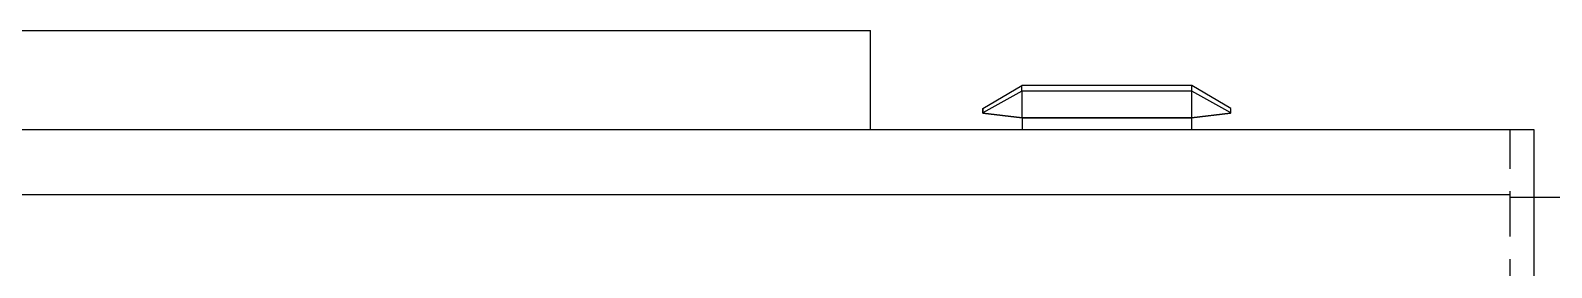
# Model space of a CAD drawing. Extents: x 39751 to 116307, y -36149 to -14965.
# Drawn here: x 62220 to 67273, y -18253 to -17465 of the extents above; entities that cross this region are included whole.
import ezdxf

# ---------------------------------------------------------------- set-up
doc = ezdxf.new("R2010")
doc.units = 0
doc.header["$LTSCALE"] = 1500
for name, pattern in [('DASHED', [0.35, 0.3, -0.05]), ('HIDDEN1', [0.15, 0.1, -0.05]), ('PHANTOM', [0.95, 0.76, -0.05, 0.02, -0.05, 0.02, -0.05])]:
    doc.linetypes.add(name, pattern=pattern)
for name, color, linetype in [('confine0', 7, 'Continuous'), ('confine2', 2, 'DASHED'), ('confine4', 2, 'HIDDEN1')]:
    doc.layers.add(name, color=color, linetype=linetype)

msp = doc.modelspace()

# ---------------------------------------------------------------- linework, layer by layer
at = {"color": 7, "ltscale": 0.1889}
for p, q in [((65383.7, -17725), (65513.7, -17647.9)), ((66207.7, -17725), (66077.7, -17647.9))]:
    msp.add_line(p, q, dxfattribs=at)
at = {"color": 7, "ltscale": 0.185448}
for p, q in [((65513.7, -17667.4), (65383.7, -17738.9)), ((66207.7, -17738.9), (66077.7, -17667.4))]:
    msp.add_line(p, q, dxfattribs=at)
at = {"color": 7}
for p, q in [((66077.7, -17647.9), (65513.7, -17647.9)), ((66077.7, -17667.4), (65513.7, -17667.4)), ((65513.7, -17754.9), (66077.7, -17754.9)), ((65514, -17755.7), (66077.4, -17755.7))]:
    msp.add_line(p, q, dxfattribs=at)
at = {"color": 7, "ltscale": 0.024355}
for p, q in [((65513.7, -17667.4), (65513.7, -17647.9)), ((66077.7, -17667.4), (66077.7, -17647.9))]:
    msp.add_line(p, q, dxfattribs=at)
at = {"color": 7, "ltscale": 0.109364}
for p, q in [((65513.7, -17667.4), (65513.7, -17754.9)), ((66077.7, -17754.9), (66077.7, -17667.4))]:
    msp.add_line(p, q, dxfattribs=at)
at = {"color": 7, "ltscale": 0.017397}
for p, q in [((65383.7, -17725), (65383.7, -17738.9)), ((65383.7, -17738.9), (65383.7, -17725)), ((66207.7, -17738.9), (66207.7, -17725))]:
    msp.add_line(p, q, dxfattribs=at)
at = {"color": 7, "ltscale": 0.001439}
for p, q in [((65384.3, -17739.8), (65383.7, -17738.9)), ((65383.7, -17738.9), (65384.3, -17739.8)), ((66207, -17739.8), (66207.7, -17738.9))]:
    msp.add_line(p, q, dxfattribs=at)
at = {"color": 7, "ltscale": 0.163727}
for p, q in [((65383.7, -17738.9), (65513.7, -17754.9)), ((66077.7, -17754.9), (66207.7, -17738.9))]:
    msp.add_line(p, q, dxfattribs=at)
at = {"color": 7, "ltscale": 0.163295}
for p, q in [((65384.3, -17739.8), (65514, -17755.7)), ((66077.4, -17755.7), (66207, -17739.8)), ((66207, -17739.8), (66077.4, -17755.7))]:
    msp.add_line(p, q, dxfattribs=at)
at = {"color": 7, "ltscale": 4.57764e-06}
msp.add_line((65384.3, -17739.8), (65384.3, -17739.8), dxfattribs=at)
at = {"color": 7, "ltscale": 0.16329}
msp.add_line((65514, -17755.7), (65384.3, -17739.8), dxfattribs=at)
at = {"color": 7, "ltscale": 0.001104}
msp.add_line((65514, -17755.7), (65513.7, -17754.9), dxfattribs=at)
at = {"color": 7, "linetype": 'PHANTOM', "ltscale": 0.054045}
for p, q in [((65514, -17755.7), (65514, -17796)), ((66077.4, -17755.7), (66077.4, -17796))]:
    msp.add_line(p, q, dxfattribs=at)
at = {"color": 7, "ltscale": 0.347113}
msp.add_line((65514, -17755.7), (65791.7, -17755.7), dxfattribs=at)
at = {"color": 7, "ltscale": 0.020001}
for p, q in [((65799.7, -17755.7), (65815.7, -17755.7)), ((65855.7, -17755.7), (65871.7, -17755.7))]:
    msp.add_line(p, q, dxfattribs=at)
at = {"color": 7, "ltscale": 0.247119}
msp.add_line((65879.7, -17755.7), (66077.4, -17755.7), dxfattribs=at)
at = {"color": 7, "ltscale": 0.001106}
msp.add_line((66077.7, -17754.9), (66077.4, -17755.7), dxfattribs=at)
for p, q in [((67215.7, -20400), (67215.7, -17796)), ((45205.7, -18011), (67135.7, -18011)), ((67595.7, -18021), (67215.7, -18021))]:
    msp.add_line(p, q)
at = {"layer": 'confine0'}
for p, q in [((61210.7, -17465.3), (65010.7, -17465.3)), ((65010.7, -17795.3), (65010.7, -17465.3)), ((67215.7, -17796), (46387, -17796))]:
    msp.add_line(p, q, dxfattribs=at)
at = {"layer": 'confine2'}
msp.add_line((67215.7, -18021), (67135.7, -18021), dxfattribs=at)
at = {"layer": 'confine4'}
msp.add_line((67135.7, -20400), (67135.7, -17796), dxfattribs=at)

doc.saveas('drawing.dxf')
